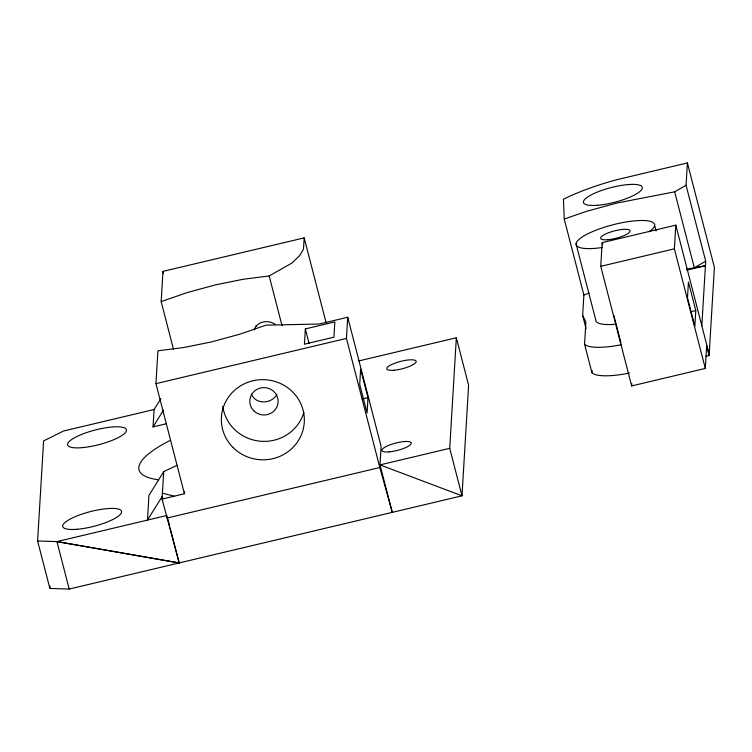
<?xml version="1.0" encoding="UTF-8"?>
<svg xmlns="http://www.w3.org/2000/svg" width="752" height="752" viewBox="0 0 752 752"><rect width="100%" height="100%" fill="white"/><g stroke="black" fill="none" stroke-linecap="round" stroke-linejoin="round"><path stroke-width="1.13" d="M358.845 360.913L456.342 337.77L468.609 385.231L461.991 495.812L69.203 589.051L49.876 588.449L37.6 540.979L43.597 440.935L63.544 431.009L154.104 409.511L160.853 398.673M49.876 588.449L50.017 586.118M166.154 423.799L153.06 426.892L154.104 409.511M37.6 540.979L56.926 541.59L179.183 562.947L162.056 499.074L184.419 493.763L155.946 383.652L157.911 350.808L183.789 347.518L211.688 341.869L239.7 334.245L265.926 325.165L319.243 324.027L347.715 317.259L381.104 446.368L379.835 467.528L392.271 512.356L379.995 464.896L449.715 448.342L456.342 337.77M173.515 349.36L161.163 301.599L162.968 271.387L304.165 237.876L326.161 322.928M162.056 499.074L163.701 471.607L177.105 465.291M184.419 493.763L184.56 491.423M304.165 237.876L303.488 249.147L299.71 255.595L292.011 262.984L269.178 275.956L243.3 279.246L215.401 284.895L187.389 292.519L161.163 301.599M305.34 328.915L304.428 344.19L333.935 337.178L334.856 321.912L305.34 328.915L309.1 343.448M166.925 516.342L166.963 518.062L379.835 467.528L346.446 338.428L347.715 317.259M367.991 397.648L367.079 412.923L359.71 384.441L360.622 369.176L367.991 397.648L362.323 398.992M586.052 328.671L582.659 315.53L583.881 294.981L564.244 219.039L563.436 199.224A94 23.378 -14.5 0 1 616.48 179.784L687.394 162.949L714.4 267.374L709.117 355.527L705.724 356.335M629.443 373.077A46.643 11.6 -14.5 0 1 591.927 372.701L584.567 344.219L585.893 322.025L582.659 315.53M591.927 372.701L592.068 370.369M709.117 355.527L706.664 346.033L705.32 368.442L631.671 385.926L600.745 266.33L602.164 242.633L675.804 225.149L709.192 354.248M631.671 385.926L631.812 383.68M705.32 368.442L674.384 248.846L675.804 225.149M701.832 325.776L705.696 261.198L686.059 185.255L687.394 162.949M695.788 310.52L694.848 326.321L687.478 297.839L688.428 282.047L695.788 310.52L691.257 311.601M254.364 329.949L255.849 326.02L255.755 326.547M153.06 426.892L163.494 410.141M163.692 471.692L148.962 495.342L147.477 520.093L162.206 496.442L162.761 498.679M276.933 394.443C272.149 403.26 257.579 404.952 252.277 395.806A14.062 13.451 -24.5 0 1 251.488 394.217M255.718 326.782C260.164 320.7 269.216 320.173 275.147 324.319M564.244 219.039L586.673 211.274L617.242 202.965L674.676 191.826L686.059 185.255M705.696 261.198L694.322 267.768L674.676 191.826M583.881 294.981L589.23 293.139M600.745 266.33L674.384 248.846M155.946 383.652L346.446 338.428M686.877 270.128L705.423 265.729L686.444 269.225M69.203 589.051L56.926 541.59L166.906 515.477M56.926 541.59L179.183 562.947M162.404 493.18L174.22 496.188M379.995 464.896L461.991 495.812L449.715 448.342M654.625 225.233L656.092 230.902M602.164 242.633L602.747 244.889M613.829 315.323L620.917 342.705M576.07 243.883L595.706 319.826A40.495 10.067 -14.5 0 0 614.798 324.281M269.178 275.956L282.038 325.682M162.968 271.387L163.56 273.662M167.771 518.842L169.51 525.563M170.093 527.801L179.07 562.534M158.399 479.776A111.352 27.692 -14.5 0 1 170.544 440.221M602.399 247.483A40.495 10.067 -14.5 0 1 579.219 239.202A40.495 10.067 -14.5 0 1 633.193 220.994A40.495 10.067 -14.5 0 1 649.042 231.748M621.067 344.792A46.643 11.6 -14.5 0 1 584.567 344.219M303.846 412.491A41.501 40.072 3.4 0 1 260.841 441.255A41.501 40.072 3.4 0 1 222.789 406.277M393.888 370.238A15.181 3.779 -14.5 0 0 416.194 361.571A15.181 3.779 -14.5 0 0 394.302 363.395A15.181 3.779 -14.5 0 0 393.888 370.238M77.024 529.286A30.371 7.548 -14.5 0 0 121.617 511.952A30.371 7.548 -14.5 0 0 77.841 515.609A30.371 7.548 -14.5 0 0 77.024 529.286M81.912 447.666A30.371 7.548 -14.5 0 0 126.505 430.341A30.371 7.548 -14.5 0 0 82.729 433.989A30.371 7.548 -14.5 0 0 81.912 447.666M607.776 239.719A15.181 3.779 -14.5 0 0 630.073 231.061A15.181 3.779 -14.5 0 0 608.189 232.885A15.181 3.779 -14.5 0 0 607.776 239.719M597.737 205.249A30.371 7.548 -14.5 0 0 642.34 187.915A30.371 7.548 -14.5 0 0 598.564 191.572A30.371 7.548 -14.5 0 0 597.737 205.249M253.762 410.78A14.175 13.686 3.4 0 0 277.573 405.121A14.175 13.686 3.4 0 0 260.512 388.013A14.175 13.686 3.4 0 0 253.762 410.78M233.007 447.468A41.501 40.072 3.4 0 0 302.746 430.915A41.501 40.072 3.4 0 0 252.775 380.813A41.501 40.072 3.4 0 0 233.007 447.468M389.075 451.877A15.134 3.76 -14.5 0 0 411.297 443.248A15.134 3.76 -14.5 0 0 389.48 445.062A15.134 3.76 -14.5 0 0 389.075 451.877"/></g></svg>
